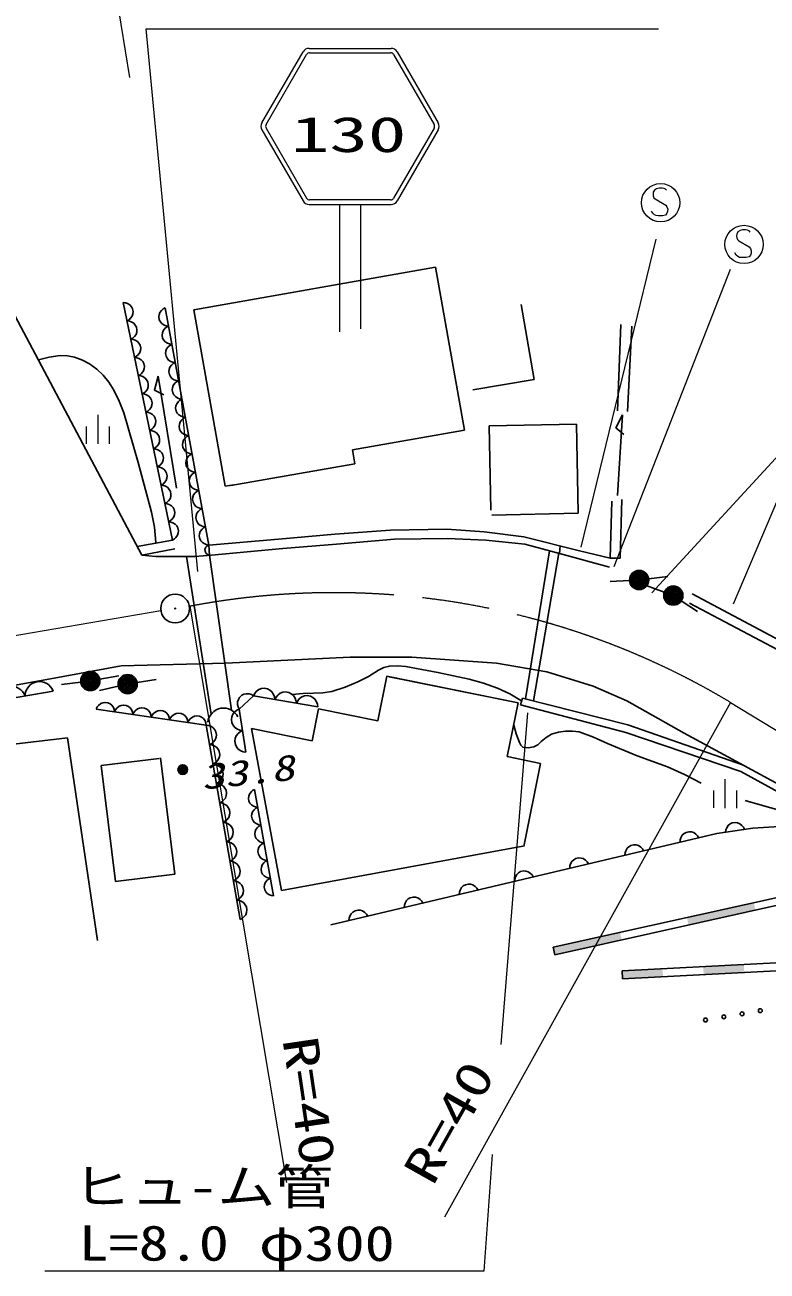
# Model space of a CAD drawing. Units: millimetres, scale not verified. Extents: x 40000 to 680000, y 20000 to 380000.
# Drawn here: x 312827 to 351330, y 250147 to 314827 of the extents above; entities that cross this region are included whole.
import ezdxf
from ezdxf.enums import TextEntityAlignment as Align

# ---------------------------------------------------------------- set-up
doc = ezdxf.new("R2010")
doc.units = ezdxf.units.MM
doc.header["$LTSCALE"] = 1000
doc.linetypes.add('CHAIN', pattern=[18.5, 12, -1.5, 3.5, -1.5])
for name, color, linetype, lineweight in [('M-BGD', 7, 'Continuous', 25), ('M-BGD-HTXT', 7, 'Continuous', 13), ('M-BMK', 2, 'CHAIN', 13), ('M-BMK-SRVR', 3, 'Continuous', 25)]:
    doc.layers.add(name, color=color, linetype=linetype, lineweight=lineweight)
doc.styles.add('ＭＳ ゴシック', font='')
doc.styles.get('ＭＳ ゴシック').set_extended_font_data('MS Gothic')

# ---------------------------------------------------------------- blocks, each defined once
blk = doc.blocks.new('BUHIN61')
at = {"color": 7, "linetype": 'Continuous', "lineweight": 25}
blk.add_lwpolyline([(-491, -145), (-421, -247), (-334, -326), (-206, -406), (-80, -432), (46, -435), (198, -390), (303, -319), (393, -228), (457, -92), (485, 21), (491, 145)], dxfattribs=at)
blk = doc.blocks.new('BUHIN62')
at = {"color": 7, "linetype": 'Continuous', "lineweight": 25}
blk.add_lwpolyline([(-15, -480), (97, -448), (192, -393), (301, -302), (362, -199), (401, -87), (406, 62), (373, 176), (319, 283), (216, 380), (124, 438), (15, 480)], dxfattribs=at)
blk = doc.blocks.new('BUHIN63')
at = {"color": 7, "linetype": 'Continuous', "lineweight": 25}
blk.add_lwpolyline([(-30, -565), (102, -529), (216, -467), (346, -364), (420, -243), (470, -113), (479, 62), (444, 197), (383, 325), (264, 442), (158, 512), (30, 565)], dxfattribs=at)
blk = doc.blocks.new('BUHIN65')
at = {"color": 7, "linetype": 'Continuous', "lineweight": 25}
blk.add_lwpolyline([(546, 153), (470, 267), (374, 355), (234, 446), (96, 477), (-44, 482), (-213, 435), (-330, 358), (-432, 259), (-505, 109), (-538, -15), (-546, -153)], dxfattribs=at)
blk = doc.blocks.new('BUHIN66')
at = {"color": 7, "linetype": 'Continuous', "lineweight": 25}
blk.add_lwpolyline([(448, 134), (383, 227), (303, 299), (187, 371), (72, 395), (-43, 397), (-182, 355), (-277, 290), (-360, 207), (-418, 82), (-443, -21), (-448, -134)], dxfattribs=at)
blk = doc.blocks.new('BUHIN67')
at = {"color": 7, "linetype": 'Continuous', "lineweight": 25}
blk.add_lwpolyline([(-460, -152), (-390, -246), (-305, -317), (-182, -389), (-63, -411), (56, -410), (199, -362), (295, -292), (378, -204), (434, -73), (458, 34), (460, 152)], dxfattribs=at)
blk = doc.blocks.new('BUHIN68')
at = {"color": 7, "linetype": 'Continuous', "lineweight": 25}
blk.add_lwpolyline([(460, 141), (393, 237), (311, 309), (190, 383), (71, 407), (-47, 409), (-190, 365), (-288, 297), (-372, 211), (-431, 82), (-456, -24), (-460, -141)], dxfattribs=at)
blk = doc.blocks.new('BUHIN84')
at = {"color": 7, "linetype": 'Continuous', "lineweight": 25}
blk.add_lwpolyline([(-170, 470), (-49, 472), (64, 448), (199, 397), (293, 314), (366, 215), (419, 69), (426, -53), (407, -177), (337, -306), (266, -396), (170, -470)], dxfattribs=at)
blk = doc.blocks.new('BUHIN104')
at = {"color": 7, "linetype": 'Continuous', "lineweight": 25}
for radius in [498, 440, 382, 322, 265, 195, 135, 77.5, 15]:
    blk.add_circle((0, 0), radius, dxfattribs=at)
blk = doc.blocks.new('BUHIN105')
at = {"color": 7, "linetype": 'Continuous', "lineweight": 25}
for centre, radius in [((0, 0), 250), ((0, 0), 219), ((0, 0), 188), ((0, 0), 156), ((0, 0), 125), ((0, 0), 93.8), ((-1, 0), 62.5), ((0, 0), 31.2)]:
    blk.add_circle(centre, radius, dxfattribs=at)
blk = doc.blocks.new('BUHIN126')
at = {"color": 7, "linetype": 'Continuous', "lineweight": 25}
blk.add_circle((0, 0), 99.5, dxfattribs=at)
blk = doc.blocks.new('BUHIN137')
at = {"color": 7, "linetype": 'Continuous', "lineweight": 13}
blk.add_lwpolyline([(676, -234), (730, -173), (756, -94), (764, 13), (746, 167), (696, 292), (609, 392), (492, 444), (378, 436), (304, 423), (209, 371), (162, 296), (-88, -282), (-171, -352), (-290, -406), (-411, -410), (-509, -386), (-607, -327), (-669, -178), (-695, 51), (-692, 152), (-658, 251), (-593, 339), (-487, 422)], dxfattribs=at)
blk.add_circle((0, 0), 995, dxfattribs=at)
blk = doc.blocks.new('BUHIN139')
at = {"color": 7, "linetype": 'Continuous', "lineweight": 13}
for p, q in [((84, 614), (-810, 511)), ((745, 86), (-745, -86)), ((221, -578), (-673, -682))]:
    blk.add_line(p, q, dxfattribs=at)
blk = doc.blocks.new('BUHIN143')
at = {"color": 3, "linetype": 'Continuous', "lineweight": 25}
for radius in [746, 22.5]:
    blk.add_circle((0, 0), radius, dxfattribs=at)

msp = doc.modelspace()

# ---------------------------------------------------------------- hatches: boundary and pattern name
at = {"layer": 'M-BGD'}
for points in [[(347171, 268498), (350640, 269269), (350727, 268879), (347258, 268107)], [(340234, 266955), (343703, 267726), (343789, 267336), (340321, 266564)], [(348018, 265942), (350125, 266051), (350146, 265652), (348039, 265542)], [(343804, 265723), (345911, 265832), (345931, 265433), (343824, 265323)]]:
    msp.add_hatch(color=256, dxfattribs=at).paths.add_polyline_path(points)

# ---------------------------------------------------------------- linework, layer by layer
for p, q in [((334134, 302262), (321586, 300042)), ((335632, 293796), (334134, 302262)), ((320480, 288092), (317931, 300413)), ((320094, 300143), (322373, 287830)), ((339239, 296425), (338580, 300321)), ((312309, 299744), (318889, 287314)), ((321586, 300042), (323207, 290884)), ((343750, 299270), (343578, 294798)), ((344094, 294755), (344309, 299184)), ((320699, 290788), (319732, 296591)), ((336068, 295889), (339239, 296425)), ((343578, 290411), (343836, 294583)), ((329817, 292767), (335632, 293796)), ((341436, 294113), (336911, 294016)), ((336911, 294016), (337004, 289634)), ((341535, 289483), (341436, 294113)), ((329943, 292053), (329817, 292767)), ((323510, 290915), (329943, 292053)), ((323207, 290884), (323658, 290964)), ((343277, 290110), (343191, 287142)), ((343707, 287142), (343793, 290196)), ((337053, 289388), (341535, 289483)), ((331792, 288604), (328910, 288389)), ((334718, 288648), (331792, 288604)), ((336654, 288518), (334718, 288648)), ((338718, 288260), (336654, 288518)), ((318654, 287757), (320480, 288092)), ((325986, 288131), (322373, 287830)), ((322373, 287830), (322404, 287305)), ((328910, 288389), (325986, 288131)), ((326200, 287658), (328996, 287873)), ((328996, 287873), (332006, 288131)), ((332006, 288131), (334759, 288174)), ((334759, 288174), (336737, 288088)), ((336737, 288088), (338759, 287873)), ((341600, 287529), (338718, 288260)), ((338759, 287873), (340565, 287400)), ((318889, 287314), (320596, 287629)), ((318889, 287314), (319620, 287228)), ((319620, 287228), (321642, 287228)), ((322487, 279055), (321211, 287228)), ((321642, 287228), (322502, 287314)), ((322404, 287305), (323542, 279265)), ((322502, 287314), (326200, 287658)), ((340050, 287535), (338794, 279845)), ((339219, 279737), (340525, 287411)), ((340565, 287400), (340596, 287784)), ((340565, 287400), (343155, 286677)), ((343191, 287142), (341600, 287529)), ((343191, 287142), (343707, 287142)), ((344191, 285990), (343192, 285940)), ((345186, 286077), (346179, 286201)), ((345997, 285384), (345060, 285735)), ((358624, 279315), (347450, 285306)), ((346881, 284931), (347713, 284376)), ((347313, 284811), (358653, 278810)), ((323232, 281699), (329698, 282013)), ((329698, 282013), (332906, 282013)), ((332906, 282013), (337292, 281699)), ((314150, 280879), (317828, 281560)), ((317828, 281560), (323232, 281699)), ((337292, 281699), (339907, 281246)), ((297483, 277914), (314150, 280879)), ((316710, 280862), (317694, 281041)), ((318647, 280693), (319634, 280858)), ((331611, 281023), (331144, 278712)), ((338414, 279646), (331611, 281023)), ((331728, 280999), (338414, 279646)), ((339907, 281246), (342313, 280514)), ((314287, 280248), (301217, 277969)), ((315722, 280710), (314730, 280586)), ((317666, 280503), (316690, 280286)), ((342313, 280514), (344057, 279747)), ((324681, 280008), (323934, 279321)), ((328025, 279441), (324681, 280008)), ((338414, 279646), (337849, 276851)), ((338635, 279886), (338530, 279537)), ((338530, 279537), (344005, 278108)), ((338635, 279886), (344109, 278491)), ((344057, 279747), (347036, 278073)), ((322232, 278485), (316529, 279321)), ((323934, 279321), (324293, 277082)), ((328059, 279337), (327721, 277667)), ((331144, 278712), (328059, 279337)), ((323994, 268392), (322232, 278485)), ((327721, 277667), (324586, 278301)), ((324586, 278301), (326130, 269897)), ((344109, 278491), (350106, 276398)), ((302696, 276358), (315031, 277818)), ((315031, 277818), (316584, 267310)), ((344005, 278108), (349967, 276085)), ((347036, 278073), (355477, 273470)), ((337849, 276851), (339583, 276500)), ((340234, 266955), (385328, 276983)), ((316777, 276383), (319786, 276754)), ((317519, 270370), (316777, 276383)), ((319865, 276793), (320610, 270752)), ((339583, 276500), (338710, 272191)), ((385415, 276593), (340321, 266564)), ((349967, 276085), (355267, 273156)), ((324741, 275141), (325726, 269616)), ((350593, 273143), (348731, 272865)), ((353242, 273295), (350593, 273143)), ((348731, 272865), (328694, 268115)), ((326130, 269897), (338664, 272194)), ((320610, 270752), (317519, 270370)), ((340321, 266564), (340234, 266955)), ((343804, 265723), (352125, 266155)), ((343824, 265323), (343804, 265723)), ((352141, 265755), (343824, 265323))]:
    msp.add_line(p, q, dxfattribs=at)
for points in [[(313525, 297446), (314087, 297583), (314659, 297661), (315035, 297648), (315407, 297574), (315806, 297429), (316181, 297229), (316550, 296963), (316888, 296645), (317188, 296282), (317446, 295875), (317724, 295299), (317950, 294688), (318705, 292113), (319397, 289537), (319542, 288752), (319627, 287956), (319629, 287936)], [(319732, 296591), (319544, 295862), (320027, 295626)], [(343836, 294583), (343489, 293915), (343906, 293576)], [(322373, 287830), (322314, 287807), (322264, 287772), (322210, 287718), (322182, 287658), (322165, 287595), (322170, 287514), (322194, 287453), (322229, 287397), (322289, 287349), (322343, 287322), (322404, 287305)], [(338592, 279744), (337990, 280102), (337353, 280410), (336626, 280665), (335877, 280864), (334254, 281218), (332592, 281519), (332162, 281563), (331736, 281546), (331446, 281474), (331173, 281343), (330647, 281007), (330097, 280727), (329441, 280448), (328755, 280223), (328284, 280152), (327795, 280140), (327245, 280124), (326700, 280072)], [(324681, 280008), (324574, 280068), (324462, 280100), (324314, 280115), (324191, 280084), (324077, 280031), (323961, 279925), (323899, 279816), (323859, 279696), (323861, 279547), (323885, 279435), (323934, 279321)], [(347909, 275468), (347053, 275921), (346163, 276324), (344595, 276898), (343056, 277525), (342330, 277853), (341575, 278129), (341229, 278176), (340870, 278162), (340503, 278117), (340144, 278012), (339870, 277848), (339618, 277626), (339441, 277462), (339229, 277350), (338938, 277314), (338656, 277339), (338555, 277438), (338493, 277587), (338311, 278036), (338196, 278483), (338193, 278503), (338189, 278533)], [(353728, 273295), (353115, 273638), (352481, 273924), (351341, 274242), (350202, 274576)], [(349168, 272930), (349190, 273050), (349235, 273155), (349313, 273278), (349413, 273354), (349524, 273405), (349677, 273428), (349799, 273411), (349916, 273368), (350029, 273273), (350103, 273186), (350157, 273078)]]:
    msp.add_lwpolyline(points, dxfattribs=at)
for centre, radius, start, end in [((313583, 279998), 748, 19.48389, 180.29822), ((312131, 279745), 748, 19.48389, 180.29822), ((323136, 278547), 825, 26.33752, 173.67822)]:
    msp.add_arc(centre, radius, start, end, dxfattribs=at)
at = {"layer": 'M-BGD-HTXT'}
for p, q in [((318261, 312095), (316062, 325723)), ((321797, 286460), (319119, 314631)), ((319119, 314631), (345696, 314631)), ((325121, 309742), (327255, 313432)), ((325339, 309652), (327442, 313288)), ((327566, 313612), (331828, 313612)), ((327598, 313378), (331796, 313378)), ((331952, 313288), (334055, 309652)), ((332139, 313432), (334273, 309742)), ((325121, 309382), (327255, 305692)), ((325339, 309472), (327442, 305836)), ((334055, 309472), (331952, 305836)), ((334273, 309382), (332139, 305692)), ((327566, 305512), (331828, 305512)), ((331796, 305746), (327598, 305746)), ((329157, 298906), (329157, 305512)), ((330237, 305512), (330237, 299059)), ((341680, 287716), (345580, 303713)), ((349424, 302130), (343376, 286699)), ((345354, 285342), (359712, 300999)), ((349594, 284777), (356377, 300830)), ((326419, 254744), (321408, 284658)), ((349427, 279667), (334596, 252945)), ((338901, 279116), (337509, 261905)), ((337070, 256192), (336630, 250147)), ((336630, 250147), (313853, 250147))]:
    msp.add_line(p, q, dxfattribs=at)
for centre, radius, start, end in [((327566, 313252), 360, 90, 149.96338), ((327598, 313198), 180, 90, 149.96338), ((331797, 313198), 180, 30.03674, 90), ((331828, 313252), 360, 30.03674, 90), ((325433, 309562), 360, 149.96338, 210.03693), ((325495, 309562), 180, 149.96338, 210.03693), ((333899, 309562), 180, 329.96332, 30.03668), ((333961, 309562), 360, 329.96332, 30.03668), ((327566, 305872), 360, 210.03693, 270), ((327597, 305926), 180, 210.03693, 270), ((331796, 305926), 180, 270, 329.96332), ((331828, 305872), 360, 270, 329.96332)]:
    msp.add_arc(centre, radius, start, end, dxfattribs=at)
at = {"layer": 'M-BMK'}
for p, q in [((319882, 284409), (281571, 277892)), ((349427, 279667), (380289, 260849))]:
    msp.add_line(p, q, dxfattribs=at)
msp.add_arc((328862, 245358), 40000, 59.0603, 100.73993, dxfattribs=at)

# ---------------------------------------------------------------- block references
at = {"layer": 'M-BGD', "rotation": 83.42076}
for name, p in [('BUHIN67', (318029, 299939)), ('BUHIN68', (320182, 299669)), ('BUHIN67', (318225, 298992)), ('BUHIN68', (320357, 298722)), ('BUHIN67', (318421, 298044)), ('BUHIN68', (320532, 297775)), ('BUHIN67', (318617, 297096)), ('BUHIN68', (320708, 296828)), ('BUHIN67', (318814, 296148)), ('BUHIN68', (320883, 295881)), ('BUHIN67', (319010, 295201)), ('BUHIN68', (321058, 294934)), ('BUHIN67', (319206, 294253)), ('BUHIN68', (321234, 293987)), ('BUHIN67', (319402, 293305)), ('BUHIN68', (321409, 293039)), ('BUHIN67', (319598, 292357)), ('BUHIN68', (321584, 292092)), ('BUHIN67', (319794, 291410)), ('BUHIN68', (321760, 291145)), ('BUHIN67', (319990, 290462)), ('BUHIN68', (321935, 290198)), ('BUHIN67', (320186, 289514)), ('BUHIN68', (322110, 289251)), ('BUHIN67', (320382, 288566)), ('BUHIN68', (322285, 288304)), ('BUHIN104', (344690, 286015)), ('BUHIN104', (346465, 285209)), ('BUHIN104', (316218, 280772)), ('BUHIN104', (318154, 280611)), ('BUHIN63', (325238, 279914)), ('BUHIN63', (326353, 279724)), ('BUHIN63', (327468, 279535)), ('BUHIN62', (317004, 279252)), ('BUHIN62', (317955, 279112)), ('BUHIN62', (318905, 278973)), ('BUHIN62', (319856, 278833)), ('BUHIN62', (320806, 278694)), ('BUHIN62', (321757, 278555)), ('BUHIN65', (324024, 278761)), ('BUHIN61', (322320, 277980)), ('BUHIN65', (324203, 277641)), ('BUHIN61', (322497, 276971)), ('BUHIN105', (321017, 276175)), ('BUHIN61', (322673, 275962)), ('BUHIN61', (322849, 274952)), ('BUHIN66', (324823, 274680)), ('BUHIN61', (323025, 273943)), ('BUHIN66', (324987, 273759)), ('BUHIN61', (323201, 272934)), ('BUHIN66', (325151, 272839)), ('BUHIN84', (347300, 272526)), ('BUHIN61', (323377, 271924)), ('BUHIN66', (325316, 271918)), ('BUHIN84', (344438, 271847)), ('BUHIN61', (323554, 270915)), ('BUHIN66', (325480, 270997)), ('BUHIN84', (341575, 271169)), ('BUHIN61', (323730, 269906)), ('BUHIN66', (325644, 270076)), ('BUHIN84', (338713, 270490)), ('BUHIN84', (335850, 269811)), ('BUHIN61', (323906, 268896)), ('BUHIN84', (332988, 269133)), ('BUHIN84', (330125, 268454)), ('BUHIN126', (348136, 263179)), ('BUHIN126', (349084, 263340)), ('BUHIN126', (350032, 263502)), ('BUHIN126', (350979, 263663))]:
    msp.add_blockref(name, p, dxfattribs=at)
at = {"layer": 'M-BGD-HTXT', "rotation": 83.42076}
for name, p in [('BUHIN137', (345807, 305599)), ('BUHIN137', (350138, 303433)), ('BUHIN139', (316604, 293832)), ('BUHIN139', (349146, 274929))]:
    msp.add_blockref(name, p, dxfattribs=at)
at = {"layer": 'M-BMK-SRVR', "rotation": 83.42076}
msp.add_blockref('BUHIN143', (320621, 284535), dxfattribs=at)

# ---------------------------------------------------------------- texts
at = {"layer": 'M-BGD-HTXT', "style": 'ＭＳ ゴシック'}
for s, rotation, width, p in [('130', 359.9, 1.6, (326628, 307684)), ('R=40', 278.4, 1.35, (325641, 262094)), ('R=40', 60.7, 1.35, (334463, 254228)), ('ヒュ-ム管', 359.9, 1.2, (315318, 253077)), ('L=8.0 φ300', 359.9, 1.25, (315611, 250147))]:
    msp.add_text(s, height=1833, rotation=rotation, dxfattribs=dict(at, width=width)).set_placement(p, align=Align.BOTTOM_LEFT)
at = {"layer": 'M-BGD-HTXT', "style": 'ＭＳ ゴシック', "oblique": 15, "width": 1.35}
msp.add_text('33.8', height=1320, rotation=6.2, dxfattribs=at).set_placement((322086, 274739), align=Align.BOTTOM_LEFT)

doc.saveas('drawing.dxf')
